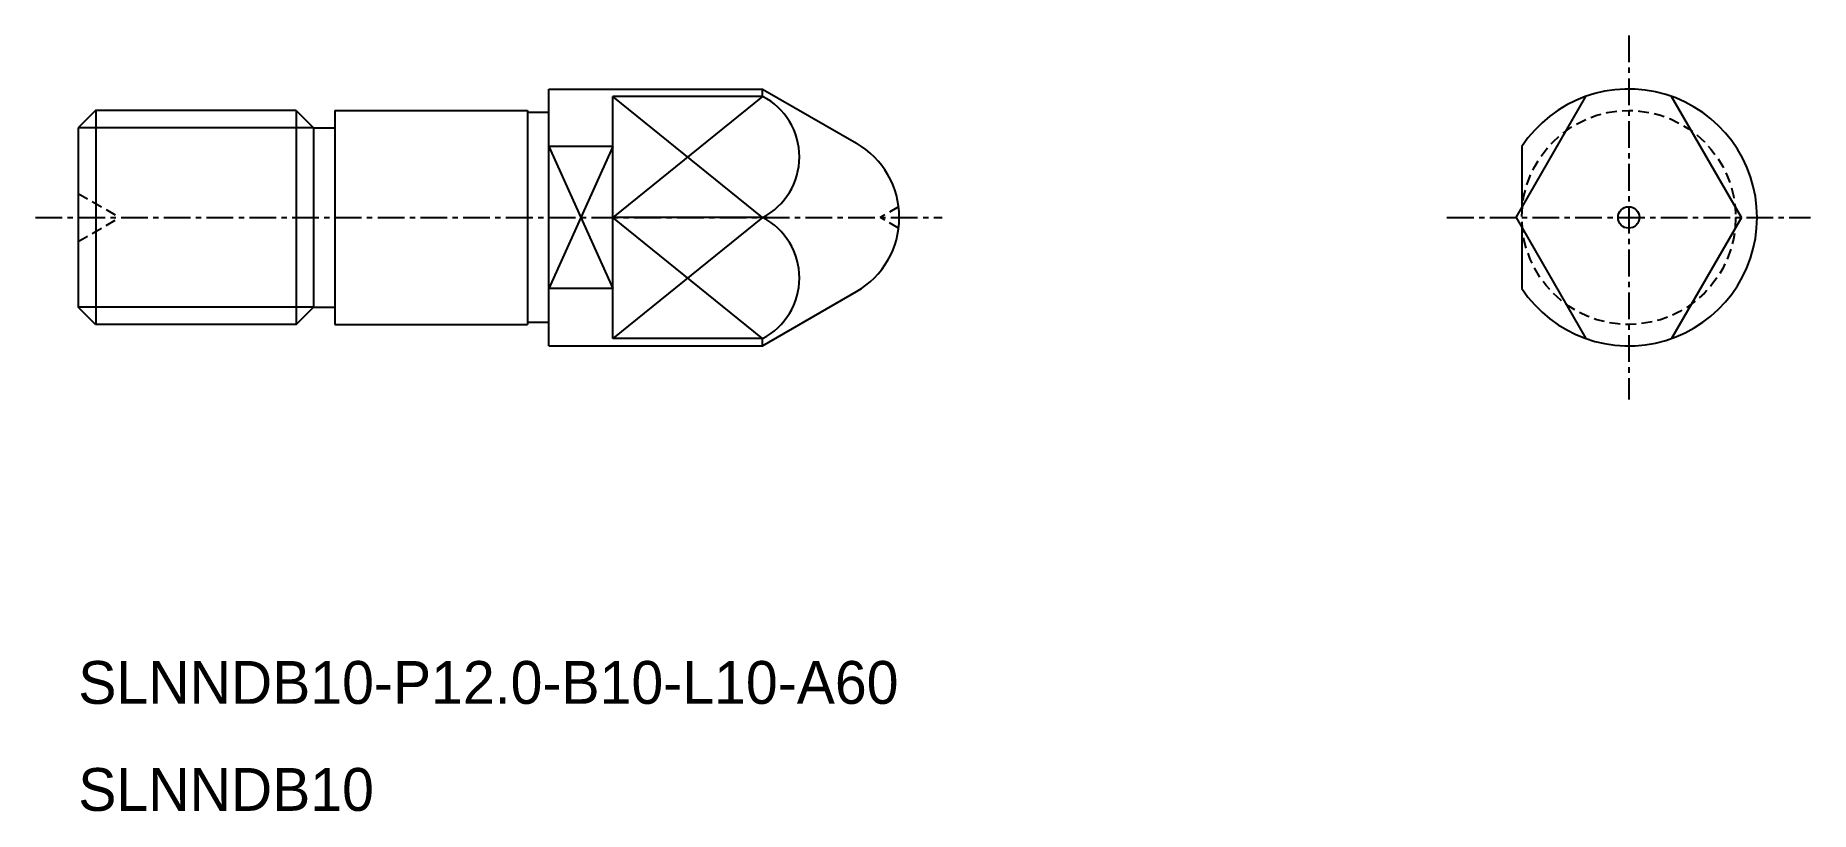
# Model space of a CAD drawing. Extents: x -1530.7 to -1447.7, y -677.4 to -641.2.
import ezdxf

# ---------------------------------------------------------------- set-up
doc = ezdxf.new("R2010")
doc.units = 0
doc.linetypes.add('CENTER', pattern=[2, 1.25, -0.25, 0.25, -0.25])
doc.linetypes.add('DASHED', pattern=[0.75, 0.5, -0.25])
doc.layers.get('0').update_dxf_attribs({"linetype": 'CONTINUOUS'})
doc.layers.add('CENTER', color=1, linetype='CENTER')

msp = doc.modelspace()

# ---------------------------------------------------------------- linework, layer by layer
at = {"color": 7, "linetype": 'CONTINUOUS'}
for p, q in [((-1506.73, -655.66), (-1506.73, -643.66)), ((-1506.73, -643.66), (-1496.73, -643.66)), ((-1496.73, -644.003), (-1503.73, -644.003)), ((-1503.73, -655.317), (-1503.73, -644.003)), ((-1496.73, -644.003), (-1496.73, -643.66)), ((-1496.73, -643.66), (-1492.338, -646.196)), ((-1527.918, -644.66), (-1528.73, -645.472)), ((-1518.542, -644.66), (-1527.918, -644.66)), ((-1527.914, -644.66), (-1527.914, -654.66)), ((-1518.547, -644.66), (-1518.547, -654.66)), ((-1518.542, -644.66), (-1517.73, -645.472)), ((-1516.73, -644.66), (-1516.73, -654.66)), ((-1516.73, -644.66), (-1507.73, -644.66)), ((-1507.73, -644.66), (-1507.73, -654.66)), ((-1506.73, -644.76), (-1507.73, -644.76)), ((-1528.73, -645.472), (-1528.73, -653.848)), ((-1517.73, -645.472), (-1516.73, -645.472)), ((-1517.73, -645.472), (-1517.73, -653.848)), ((-1496.73, -649.66), (-1503.73, -649.66)), ((-1496.73, -655.66), (-1492.338, -653.124)), ((-1527.918, -654.66), (-1528.73, -653.848)), ((-1518.542, -654.66), (-1517.73, -653.848)), ((-1517.73, -653.848), (-1516.73, -653.848)), ((-1518.542, -654.66), (-1527.918, -654.66)), ((-1516.73, -654.66), (-1507.73, -654.66)), ((-1506.73, -654.56), (-1507.73, -654.56)), ((-1506.73, -655.66), (-1496.73, -655.66)), ((-1496.73, -655.317), (-1503.73, -655.317)), ((-1496.73, -655.66), (-1496.73, -655.317))]:
    msp.add_line(p, q, dxfattribs=at)
at = {"color": 3, "linetype": 'CONTINUOUS'}
for p, q in [((-1496.73, -649.66), (-1503.73, -644.003)), ((-1496.73, -644.003), (-1503.73, -649.66)), ((-1517.73, -645.472), (-1528.73, -645.472)), ((-1506.73, -646.343), (-1503.73, -652.976)), ((-1503.73, -646.343), (-1506.73, -652.976)), ((-1496.73, -655.317), (-1503.73, -649.66)), ((-1496.73, -649.66), (-1503.73, -655.317)), ((-1517.73, -653.848), (-1528.73, -653.848))]:
    msp.add_line(p, q, dxfattribs=at)
for p, q in [((-1503.73, -646.343), (-1506.73, -646.343)), ((-1461.23, -646.343), (-1461.23, -649.199)), ((-1461.23, -650.121), (-1461.23, -652.976)), ((-1503.73, -652.976), (-1506.73, -652.976))]:
    msp.add_line(p, q)
at = {"color": 3, "linetype": 'DASHED'}
for p, q in [((-1528.73, -648.535), (-1526.782, -649.66)), ((-1528.73, -650.785), (-1526.782, -649.66)), ((-1490.369, -649.16), (-1491.235, -649.66)), ((-1490.369, -650.16), (-1491.235, -649.66))]:
    msp.add_line(p, q, dxfattribs=at)
msp.add_circle((-1456.23, -649.66), 5, dxfattribs=at)
for centre in [(-1498.196, -646.831), (-1498.196, -652.488)]:
    msp.add_arc(centre, 3.186, 297.39011, 62.60989)
at = {"color": 7, "linetype": 'CONTINUOUS'}
msp.add_arc((-1494.338, -649.66), 4, 300, 60, dxfattribs=at)
at = {"layer": 'CENTER', "color": 1, "linetype": 'CENTER'}
for p, q in [((-1456.23, -641.16), (-1456.23, -658.16)), ((-1530.73, -649.66), (-1488.338, -649.66)), ((-1464.73, -649.66), (-1447.73, -649.66))]:
    msp.add_line(p, q, dxfattribs=at)
at = {"layer": 'CENTER', "color": 7, "linetype": 'CONTINUOUS'}
for p, q in [((-1461.496, -649.66), (-1458.23, -644.003)), ((-1450.964, -649.66), (-1454.23, -644.003)), ((-1461.496, -649.66), (-1458.23, -655.317)), ((-1450.964, -649.66), (-1454.23, -655.317))]:
    msp.add_line(p, q, dxfattribs=at)
msp.add_circle((-1456.23, -649.66), 0.5, dxfattribs=at)
msp.add_arc((-1456.23, -649.66), 6, 213.55731, 146.44269, dxfattribs=at)

# ---------------------------------------------------------------- texts
at = {"color": 7, "linetype": 'CONTINUOUS'}
for s, p in [('SLNNDB10-P12.0-B10-L10-A60', (-1528.73, -672.381)), ('SLNNDB10', (-1528.73, -677.381))]:
    msp.add_text(s, height=2, dxfattribs=at).set_placement(p)

doc.saveas('drawing.dxf')
